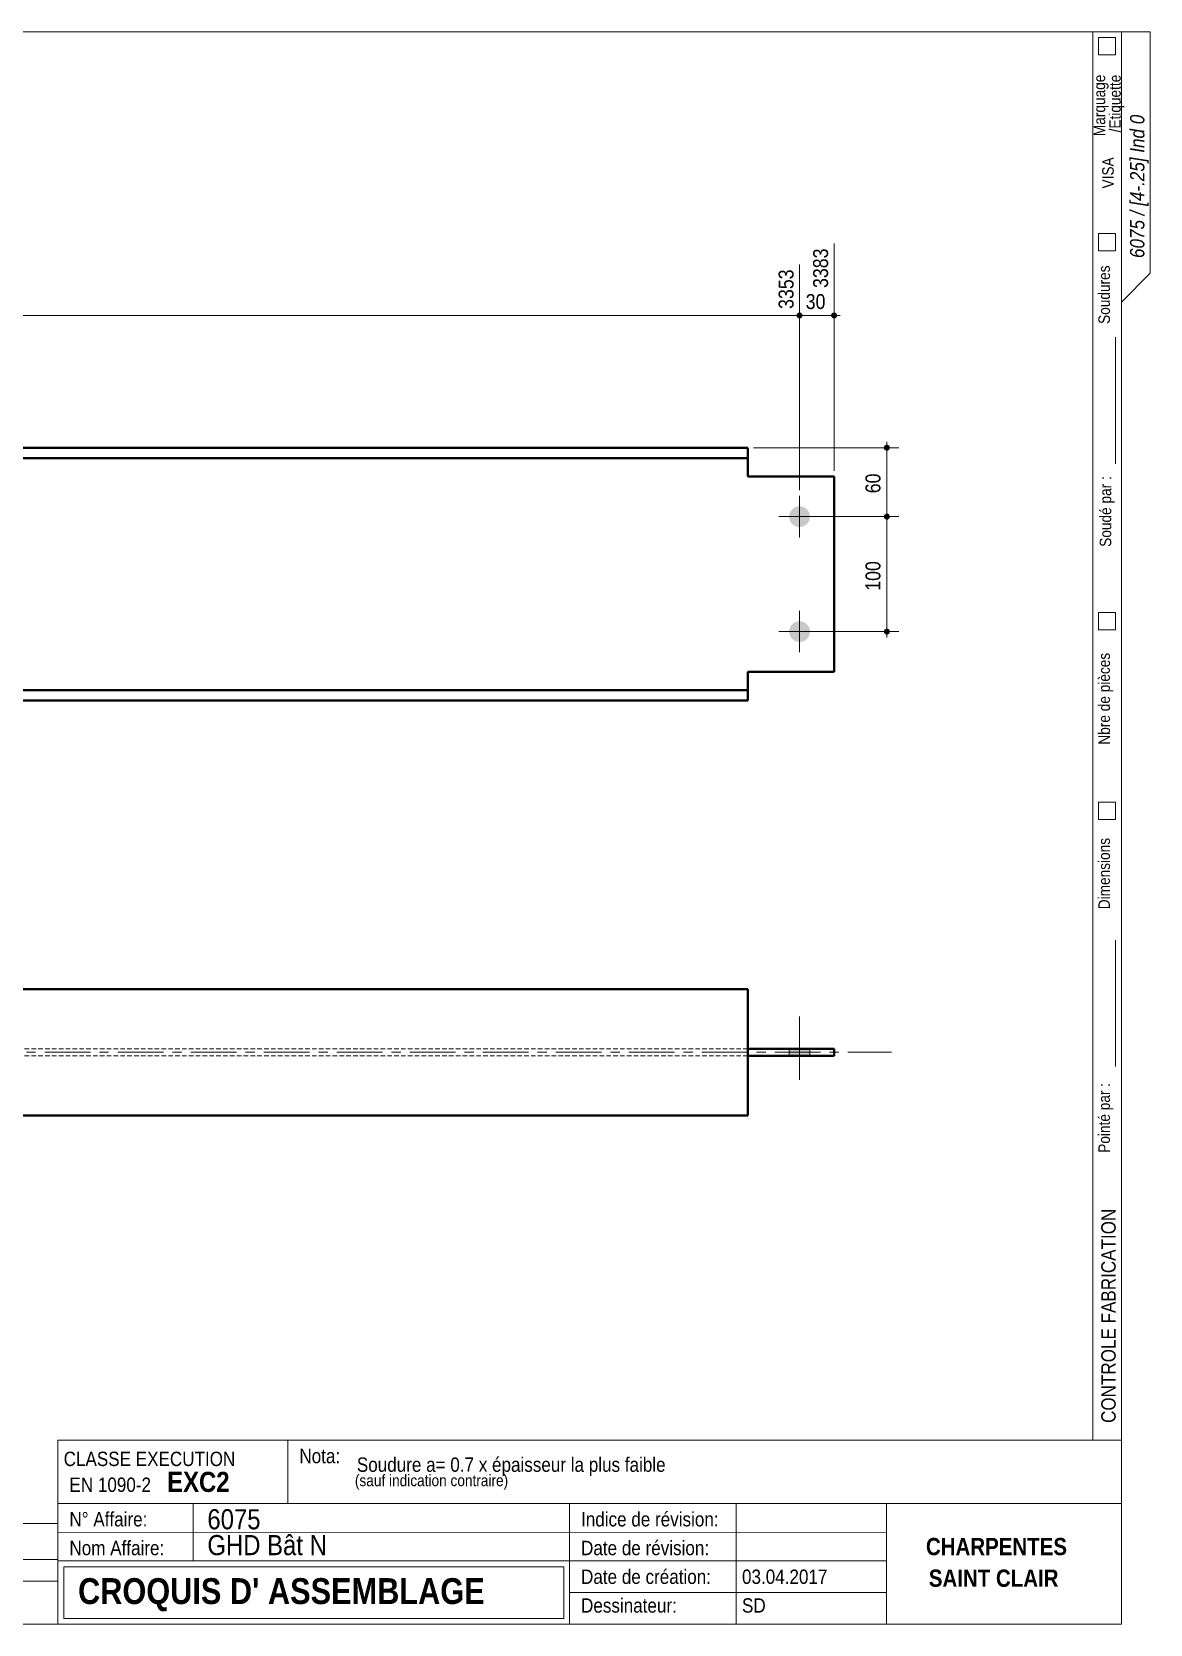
# Model space of a CAD drawing. Header units: millimetres. Extents: x 2 to 410, y 5 to 282.
# Drawn here: x 215.5 to 410, y 5 to 282 of the extents above; entities that cross this region are included whole.
import ezdxf

# ---------------------------------------------------------------- set-up
doc = ezdxf.new("R2010")
doc.units = ezdxf.units.MM
doc.linetypes.add('AXES', pattern=[12.7, 7.9375, -1.5875, 1.5875, -1.5875])
doc.linetypes.add('CACHE2', pattern=[1.190625, 0.79375, -0.396875])
for name, color, linetype, lineweight in [('Autre type objet', 1, 'Continuous', 0), ('Axe', 1, 'Continuous', 0), ('Boulon', 7, 'Continuous', 0), ('Cache', 7, 'Continuous', 0), ('Cotation', 7, 'Continuous', 0), ('Feuille dessin', 5, 'Continuous', 0), ('Piece', 2, 'Continuous', 0)]:
    doc.layers.add(name, color=color, linetype=linetype, lineweight=lineweight)
doc.styles.add('ARIAL', font='ARIAL.TTF')
doc.styles.add('ARIAL_BOLD', font='ARIALBD.TTF')
doc.styles.add('ARIAL_ITALIC', font='ARIALI.TTF')
doc.styles.add('ARIAL_NARROW', font='ARIAL.TTF')

# ---------------------------------------------------------------- blocks, each defined once
blk = doc.blocks.new('*A1')
at = {"layer": 'Boulon'}
for points in [[(350.81, 197.62), (350.81, 197.57), (350.81, 197.53), (350.8, 197.49), (350.8, 197.44), (350.79, 197.4), (350.79, 197.35), (350.78, 197.31), (350.77, 197.27), (350.76, 197.22), (350.75, 197.18), (350.73, 197.14), (350.72, 197.1), (350.71, 197.06), (350.69, 197.01), (350.68, 196.97), (350.66, 196.93), (350.64, 196.89), (350.62, 196.85), (350.6, 196.81), (350.58, 196.77), (350.56, 196.74), (350.53, 196.7), (350.51, 196.66), (350.48, 196.63), (350.46, 196.59), (350.43, 196.55), (350.4, 196.52), (350.38, 196.49), (350.35, 196.45), (350.32, 196.42), (350.29, 196.39), (350.25, 196.36), (350.22, 196.33), (350.19, 196.3), (350.15, 196.27), (350.12, 196.24), (350.08, 196.22), (350.05, 196.19), (350.01, 196.17), (349.98, 196.14), (349.94, 196.12), (349.9, 196.1), (349.86, 196.07), (349.82, 196.05), (349.78, 196.04), (349.74, 196.02), (349.7, 196), (349.66, 195.98), (349.62, 195.97), (349.58, 195.95), (349.53, 195.94), (349.49, 195.93), (349.45, 195.92), (349.41, 195.91), (349.36, 195.9), (349.32, 195.89), (349.28, 195.88), (349.23, 195.88), (349.19, 195.87), (349.14, 195.87), (349.1, 195.86), (349.06, 195.86), (349.01, 195.86), (348.97, 195.86), (348.92, 195.86), (348.88, 195.87), (348.84, 195.87), (348.79, 195.88), (348.75, 195.88), (348.7, 195.89), (348.66, 195.9), (348.62, 195.91), (348.57, 195.92), (348.53, 195.93), (348.49, 195.94), (348.45, 195.95), (348.41, 195.97), (348.36, 195.98), (348.32, 196), (348.28, 196.02), (348.24, 196.04), (348.2, 196.05), (348.16, 196.07), (348.13, 196.1), (348.09, 196.12), (348.05, 196.14), (348.01, 196.17), (347.98, 196.19), (347.94, 196.22), (347.9, 196.24), (347.87, 196.27), (347.84, 196.3), (347.8, 196.33), (347.77, 196.36), (347.74, 196.39), (347.71, 196.42), (347.68, 196.45), (347.65, 196.49), (347.62, 196.52), (347.59, 196.55), (347.57, 196.59), (347.54, 196.63), (347.52, 196.66), (347.49, 196.7), (347.47, 196.74), (347.45, 196.77), (347.42, 196.81), (347.4, 196.85), (347.39, 196.89), (347.37, 196.93), (347.35, 196.97), (347.33, 197.01), (347.32, 197.06), (347.3, 197.1), (347.29, 197.14), (347.28, 197.18), (347.27, 197.22), (347.26, 197.27), (347.25, 197.31), (347.24, 197.35), (347.23, 197.4), (347.23, 197.44), (347.22, 197.49), (347.22, 197.53), (347.21, 197.57), (347.21, 197.62), (347.21, 197.66), (347.21, 197.71), (347.21, 197.75), (347.22, 197.79), (347.22, 197.84), (347.23, 197.88), (347.23, 197.93), (347.24, 197.97), (347.25, 198.01), (347.26, 198.06), (347.27, 198.1), (347.28, 198.14), (347.29, 198.18), (347.3, 198.23), (347.32, 198.27), (347.33, 198.31), (347.35, 198.35), (347.37, 198.39), (347.39, 198.43), (347.4, 198.47), (347.42, 198.51), (347.45, 198.55), (347.47, 198.59), (347.49, 198.63), (347.52, 198.66), (347.54, 198.7), (347.57, 198.73), (347.59, 198.77), (347.62, 198.8), (347.65, 198.84), (347.68, 198.87), (347.71, 198.9), (347.74, 198.94), (347.77, 198.97), (347.8, 199), (347.84, 199.03), (347.87, 199.05), (347.9, 199.08), (347.94, 199.11), (347.98, 199.13), (348.01, 199.16), (348.05, 199.18), (348.09, 199.21), (348.13, 199.23), (348.16, 199.25), (348.2, 199.27), (348.24, 199.29), (348.28, 199.31), (348.32, 199.33), (348.36, 199.34), (348.41, 199.36), (348.45, 199.37), (348.49, 199.38), (348.53, 199.4), (348.57, 199.41), (348.62, 199.42), (348.66, 199.43), (348.7, 199.44), (348.75, 199.44), (348.79, 199.45), (348.84, 199.45), (348.88, 199.46), (348.92, 199.46), (348.97, 199.46), (349.01, 199.46), (349.06, 199.46), (349.1, 199.46), (349.14, 199.46), (349.19, 199.45), (349.23, 199.45), (349.28, 199.44), (349.32, 199.44), (349.36, 199.43), (349.41, 199.42), (349.45, 199.41), (349.49, 199.4), (349.53, 199.38), (349.58, 199.37), (349.62, 199.36), (349.66, 199.34), (349.7, 199.33), (349.74, 199.31), (349.78, 199.29), (349.82, 199.27), (349.86, 199.25), (349.9, 199.23), (349.94, 199.21), (349.98, 199.18), (350.01, 199.16), (350.05, 199.13), (350.08, 199.11), (350.12, 199.08), (350.15, 199.05), (350.19, 199.03), (350.22, 199), (350.25, 198.97), (350.29, 198.94), (350.32, 198.9), (350.35, 198.87), (350.38, 198.84), (350.4, 198.8), (350.43, 198.77), (350.46, 198.73), (350.48, 198.7), (350.51, 198.66), (350.53, 198.63), (350.56, 198.59), (350.58, 198.55), (350.6, 198.51), (350.62, 198.47), (350.64, 198.43), (350.66, 198.39), (350.68, 198.35), (350.69, 198.31), (350.71, 198.27), (350.72, 198.23), (350.73, 198.18), (350.75, 198.14), (350.76, 198.1), (350.77, 198.06), (350.78, 198.01), (350.79, 197.97), (350.79, 197.93), (350.8, 197.88), (350.8, 197.84), (350.81, 197.79), (350.81, 197.75), (350.81, 197.71), (350.81, 197.66)], [(350.81, 177.62), (350.81, 177.57), (350.81, 177.53), (350.8, 177.49), (350.8, 177.44), (350.79, 177.4), (350.79, 177.35), (350.78, 177.31), (350.77, 177.27), (350.76, 177.22), (350.75, 177.18), (350.73, 177.14), (350.72, 177.1), (350.71, 177.06), (350.69, 177.01), (350.68, 176.97), (350.66, 176.93), (350.64, 176.89), (350.62, 176.85), (350.6, 176.81), (350.58, 176.77), (350.56, 176.74), (350.53, 176.7), (350.51, 176.66), (350.48, 176.63), (350.46, 176.59), (350.43, 176.55), (350.4, 176.52), (350.38, 176.49), (350.35, 176.45), (350.32, 176.42), (350.29, 176.39), (350.25, 176.36), (350.22, 176.33), (350.19, 176.3), (350.15, 176.27), (350.12, 176.24), (350.08, 176.22), (350.05, 176.19), (350.01, 176.17), (349.98, 176.14), (349.94, 176.12), (349.9, 176.1), (349.86, 176.07), (349.82, 176.05), (349.78, 176.04), (349.74, 176.02), (349.7, 176), (349.66, 175.98), (349.62, 175.97), (349.58, 175.95), (349.53, 175.94), (349.49, 175.93), (349.45, 175.92), (349.41, 175.91), (349.36, 175.9), (349.32, 175.89), (349.28, 175.88), (349.23, 175.88), (349.19, 175.87), (349.14, 175.87), (349.1, 175.86), (349.06, 175.86), (349.01, 175.86), (348.97, 175.86), (348.92, 175.86), (348.88, 175.87), (348.84, 175.87), (348.79, 175.88), (348.75, 175.88), (348.7, 175.89), (348.66, 175.9), (348.62, 175.91), (348.57, 175.92), (348.53, 175.93), (348.49, 175.94), (348.45, 175.95), (348.41, 175.97), (348.36, 175.98), (348.32, 176), (348.28, 176.02), (348.24, 176.04), (348.2, 176.05), (348.16, 176.07), (348.13, 176.1), (348.09, 176.12), (348.05, 176.14), (348.01, 176.17), (347.98, 176.19), (347.94, 176.22), (347.9, 176.24), (347.87, 176.27), (347.84, 176.3), (347.8, 176.33), (347.77, 176.36), (347.74, 176.39), (347.71, 176.42), (347.68, 176.45), (347.65, 176.49), (347.62, 176.52), (347.59, 176.55), (347.57, 176.59), (347.54, 176.63), (347.52, 176.66), (347.49, 176.7), (347.47, 176.74), (347.45, 176.77), (347.42, 176.81), (347.4, 176.85), (347.39, 176.89), (347.37, 176.93), (347.35, 176.97), (347.33, 177.01), (347.32, 177.06), (347.3, 177.1), (347.29, 177.14), (347.28, 177.18), (347.27, 177.22), (347.26, 177.27), (347.25, 177.31), (347.24, 177.35), (347.23, 177.4), (347.23, 177.44), (347.22, 177.49), (347.22, 177.53), (347.21, 177.57), (347.21, 177.62), (347.21, 177.66), (347.21, 177.71), (347.21, 177.75), (347.22, 177.79), (347.22, 177.84), (347.23, 177.88), (347.23, 177.93), (347.24, 177.97), (347.25, 178.01), (347.26, 178.06), (347.27, 178.1), (347.28, 178.14), (347.29, 178.18), (347.3, 178.23), (347.32, 178.27), (347.33, 178.31), (347.35, 178.35), (347.37, 178.39), (347.39, 178.43), (347.4, 178.47), (347.42, 178.51), (347.45, 178.55), (347.47, 178.59), (347.49, 178.63), (347.52, 178.66), (347.54, 178.7), (347.57, 178.73), (347.59, 178.77), (347.62, 178.8), (347.65, 178.84), (347.68, 178.87), (347.71, 178.9), (347.74, 178.94), (347.77, 178.97), (347.8, 179), (347.84, 179.03), (347.87, 179.05), (347.9, 179.08), (347.94, 179.11), (347.98, 179.13), (348.01, 179.16), (348.05, 179.18), (348.09, 179.21), (348.13, 179.23), (348.16, 179.25), (348.2, 179.27), (348.24, 179.29), (348.28, 179.31), (348.32, 179.33), (348.36, 179.34), (348.41, 179.36), (348.45, 179.37), (348.49, 179.38), (348.53, 179.4), (348.57, 179.41), (348.62, 179.42), (348.66, 179.43), (348.7, 179.44), (348.75, 179.44), (348.79, 179.45), (348.84, 179.45), (348.88, 179.46), (348.92, 179.46), (348.97, 179.46), (349.01, 179.46), (349.06, 179.46), (349.1, 179.46), (349.14, 179.46), (349.19, 179.45), (349.23, 179.45), (349.28, 179.44), (349.32, 179.44), (349.36, 179.43), (349.41, 179.42), (349.45, 179.41), (349.49, 179.4), (349.53, 179.38), (349.58, 179.37), (349.62, 179.36), (349.66, 179.34), (349.7, 179.33), (349.74, 179.31), (349.78, 179.29), (349.82, 179.27), (349.86, 179.25), (349.9, 179.23), (349.94, 179.21), (349.98, 179.18), (350.01, 179.16), (350.05, 179.13), (350.08, 179.11), (350.12, 179.08), (350.15, 179.05), (350.19, 179.03), (350.22, 179), (350.25, 178.97), (350.29, 178.94), (350.32, 178.9), (350.35, 178.87), (350.38, 178.84), (350.4, 178.8), (350.43, 178.77), (350.46, 178.73), (350.48, 178.7), (350.51, 178.66), (350.53, 178.63), (350.56, 178.59), (350.58, 178.55), (350.6, 178.51), (350.62, 178.47), (350.64, 178.43), (350.66, 178.39), (350.68, 178.35), (350.69, 178.31), (350.71, 178.27), (350.72, 178.23), (350.73, 178.18), (350.75, 178.14), (350.76, 178.1), (350.77, 178.06), (350.78, 178.01), (350.79, 177.97), (350.79, 177.93), (350.8, 177.88), (350.8, 177.84), (350.81, 177.79), (350.81, 177.75), (350.81, 177.71), (350.81, 177.66)]]:
    blk.add_hatch(color=256, dxfattribs=at).paths.add_polyline_path(points, flags=17)
at = {"layer": 'Boulon', "linetype": 'Continuous', "lineweight": 0}
for p, q in [((349.01, 201.26), (349.01, 194.06)), ((345.41, 197.66), (352.61, 197.66)), ((349.01, 181.26), (349.01, 174.06)), ((345.41, 177.66), (352.61, 177.66))]:
    blk.add_line(p, q, dxfattribs=at)
blk = doc.blocks.new('*A3')
at = {"layer": 'Cache', "color": 7, "linetype": 'CACHE2', "lineweight": 20}
for p, q in [((54.200886, 207.502979), (54.200886, 167.82298)), ((355.013135, 170.662213), (355.013135, 204.662213))]:
    blk.add_line(p, q, dxfattribs=at)
at = {"layer": 'Piece', "color": 2, "linetype": 'Continuous', "lineweight": 40}
for p, q in [((204.913135, 209.662213), (54.200886, 209.662213)), ((54.200886, 209.662213), (54.200886, 207.502979)), ((204.913135, 207.822213), (54.200886, 207.822213)), ((340.013135, 209.662213), (205.013135, 209.662213)), ((340.013135, 207.822213), (205.013135, 207.822213)), ((340.013135, 209.662213), (340.013135, 207.822213)), ((340.013135, 207.822213), (340.013135, 204.662213)), ((355.013913, 204.662213), (340.013135, 204.662213)), ((355.013135, 204.662213), (355.013913, 204.662213)), ((355.013913, 204.662213), (355.013913, 170.662213)), ((340.013135, 165.662213), (340.013135, 170.662213)), ((340.013135, 170.662213), (355.013913, 170.662213)), ((355.013913, 170.662213), (355.013135, 170.662213)), ((54.200886, 165.662213), (54.200886, 167.82298)), ((204.913135, 167.502213), (54.200886, 167.502213)), ((340.013135, 167.502213), (205.013135, 167.502213)), ((204.913135, 165.662213), (54.200886, 165.662213)), ((340.013135, 165.662213), (205.013135, 165.662213))]:
    blk.add_line(p, q, dxfattribs=at)
blk = doc.blocks.new('*A6')
at = {"layer": 'Boulon'}
blk.add_hatch(color=256, dxfattribs=at).paths.add_polyline_path([(350.81, 105.07), (350.81, 103.89), (347.21, 103.89), (347.21, 105.07)], flags=17)
blk.add_hatch(color=256, dxfattribs=at).paths.add_polyline_path([(350.81, 105.07), (350.81, 103.89), (347.21, 103.89), (347.21, 105.07)], flags=17)
at = {"layer": 'Boulon', "linetype": 'Continuous', "lineweight": 0}
for p, q in [((349.01, 99.68), (349.01, 110.68)), ((349.01, 99.68), (349.01, 110.68)), ((347.21, 103.89), (347.21, 105.07)), ((347.21, 103.89), (347.21, 105.07)), ((350.81, 103.89), (350.81, 105.07)), ((350.81, 103.89), (350.81, 105.07))]:
    blk.add_line(p, q, dxfattribs=at)
blk = doc.blocks.new('*A8')
at = {"layer": 'Axe', "color": 1, "linetype": 'AXES', "lineweight": 15}
for p, q in [((44.200886, 104.477283), (204.913135, 104.477283)), ((205.013135, 104.477283), (365.013913, 104.477283))]:
    blk.add_line(p, q, dxfattribs=at)
at = {"layer": 'Cache', "color": 7, "linetype": 'CACHE2', "lineweight": 20}
for p, q in [((204.913135, 105.067283), (54.200886, 105.067283)), ((204.913135, 103.887283), (54.200886, 103.887283)), ((340.013135, 105.067283), (205.013135, 105.067283)), ((340.013135, 103.887283), (205.013135, 103.887283))]:
    blk.add_line(p, q, dxfattribs=at)
at = {"layer": 'Piece', "color": 2, "linetype": 'Continuous', "lineweight": 40}
for p, q in [((204.913135, 115.477283), (54.200886, 115.477283)), ((54.200886, 93.477283), (54.200886, 115.477283)), ((340.013135, 115.477283), (205.013135, 115.477283)), ((340.013135, 93.477283), (340.013135, 115.477283)), ((355.013135, 105.067283), (340.013135, 105.067283)), ((355.013913, 103.887283), (340.013135, 103.887283)), ((355.013913, 103.887283), (355.013135, 105.067283)), ((54.200886, 93.477283), (204.913135, 93.477283)), ((205.013135, 93.477283), (340.013135, 93.477283))]:
    blk.add_line(p, q, dxfattribs=at)
blk = doc.blocks.new('*A11')
at = {"layer": 'Feuille dessin', "linetype": 'Continuous', "lineweight": 0}
for p, q in [((405, 282), (5, 282)), ((5, 282), (5, 5)), ((405, 5), (405, 282)), ((5, 5), (405, 5))]:
    blk.add_line(p, q, dxfattribs=at)
at = {"layer": 'Feuille dessin', "style": 'ARIAL', "width": 0.85}
blk.add_text('Tekla Structures', height=2, rotation=90, dxfattribs=at).set_placement((4.5, 5.5))
blk = doc.blocks.new('*A12')
at = {"layer": 'Autre type objet', "linetype": 'Continuous', "lineweight": 0}
for p, q in [((400, 37), (400, 282)), ((400, 282), (410, 282)), ((401, 281), (401, 278)), ((404, 281), (401, 281)), ((404, 278), (404, 281)), ((405, 37), (405, 282)), ((410, 282), (410, 240)), ((401, 278), (404, 278)), ((404, 246.898947), (401, 246.898947)), ((401, 246.898947), (401, 243.898947)), ((404, 243.898947), (404, 246.898947)), ((401, 243.898947), (404, 243.898947)), ((410, 240), (405, 235)), ((404, 206.87143), (404, 228.87143)), ((401, 181), (401, 178)), ((404, 181), (401, 181)), ((404, 178), (404, 181)), ((401, 178), (404, 178)), ((401, 148), (401, 145)), ((404, 148), (401, 148)), ((404, 145), (404, 148)), ((401, 145), (404, 145)), ((404, 102), (404, 124)), ((400, 37), (405, 37))]:
    blk.add_line(p, q, dxfattribs=at)
at = {"layer": 'Autre type objet', "width": 0.85}
for s, height, style, p in [('Marquage', 2, 'ARIAL', (402.175102, 263.861793)), ('/Etiquette', 2, 'ARIAL', (404.882157, 264.509258)), ('6075 / [4-.25] Ind 0', 2.5, 'ARIAL_ITALIC', (409, 242.657715)), ('VISA', 2, 'ARIAL', (403.660159, 254.754913)), ('Soudures', 2, 'ARIAL', (403, 231.189963)), ('Soudé par :', 2, 'ARIAL', (403.230161, 192.415081)), ('Nbre de pièces', 2, 'ARIAL', (403, 158)), ('Dimensions', 2, 'ARIAL', (403, 129.364258)), ('Pointé par :', 2, 'ARIAL', (403, 87)), ('CONTROLE FABRICATION', 2.5, 'ARIAL', (404, 40))]:
    blk.add_text(s, height=height, rotation=90, dxfattribs=dict(at, style=style)).set_placement(p)
blk = doc.blocks.new('*A13')
at = {"layer": 'Autre type objet', "linetype": 'Continuous', "lineweight": 0}
for p, q in [((220, 37), (405, 37)), ((220, 37), (220, 26)), ((260, 37), (260, 26)), ((405, 37), (405, 26)), ((220, 26), (405, 26))]:
    blk.add_line(p, q, dxfattribs=at)
at = {"layer": 'Autre type objet', "width": 0.85}
for s, height, style, p in [('CLASSE EXECUTION', 2.5, 'ARIAL', (221, 32.5)), ('Nota:', 2.5, 'ARIAL', (262, 33)), ('Soudure a= 0.7 x épaisseur la plus faible', 2.5, 'ARIAL', (272, 31.5)), ('EN 1090-2', 2.5, 'ARIAL', (222, 28)), ('EXC2', 3.5, 'ARIAL_BOLD', (239, 28)), (' (sauf indication contraire)', 2, 'ARIAL', (271, 29))]:
    blk.add_text(s, height=height, dxfattribs=dict(at, style=style)).set_placement(p)
blk = doc.blocks.new('*A14')
at = {"layer": 'Autre type objet', "linetype": 'Continuous', "lineweight": 0}
for p, q in [((35, 22.526986), (220, 22.526986)), ((35.000031, 22.526887), (35, 12.5)), ((89, 22.192397), (124, 22.192397)), ((89, 16.624117), (89, 22.192397)), ((124, 22.192397), (124, 16.624117)), ((177.006307, 22.526553), (177, 12.5)), ((197.000069, 22.525594), (197, 12.5)), ((219.999994, 22.526914), (220, 12.5)), ((124, 16.624117), (89, 16.624117)), ((35, 16.25), (220, 16.25)), ((54, 16.25), (54, 12.5)), ((101, 16.25), (101, 12.5)), ((111, 16.25), (111, 12.5)), ((130, 16.25), (130, 12.5)), ((159, 16.25), (159, 12.5)), ((35, 12.5), (220, 12.5)), ((35, 12.5), (35, 8.75)), ((54, 12.5), (54, 8.75)), ((101, 12.5), (101, 8.75)), ((111, 12.5), (111, 8.75)), ((130, 12.5), (130, 8.75)), ((159, 12.5), (159, 8.75)), ((177, 12.5), (177, 8.75)), ((197, 12.5), (197, 8.75)), ((220, 12.5), (220, 8.75)), ((35, 8.75), (35, 5)), ((54, 8.75), (54, 5)), ((101, 8.75), (101, 5)), ((111, 8.75), (111, 5)), ((130, 8.75), (130, 5)), ((159, 8.75), (159, 5)), ((177, 8.75), (177, 5)), ((197, 8.75), (197, 5)), ((220, 8.75), (220, 5))]:
    blk.add_line(p, q, dxfattribs=at)
at = {"layer": 'Autre type objet', "width": 0.85}
for s, height, style, p in [('TOLERANCES ESSENTIELLES CONFORMES A LA NORME 1090-1', 2.5, 'ARIAL_BOLD', (38, 23.677143)), ('LISTE POUR UN ASSEMBLAGE:', 2.5, 'ARIAL', (36, 18.028635)), ('Rep:', 3, 'ARIAL_NARROW', (89.824804, 17.841901)), ('4-25', 4, 'ARIAL', (100.65625, 17.5)), ('Qtité:', 3, 'ARIAL', (131.03794, 17.899058)), ('1', 3.5, 'ARIAL', (140.83694, 17.899058)), ('2.9', 3.5, 'ARIAL', (183.758911, 17.5)), ('90.0', 3.5, 'ARIAL', (204.628174, 17.5)), ('Repère', 2.5, 'ARIAL', (39, 13.5)), ('Profil', 2.5, 'ARIAL', (72, 13.5)), ('Qté', 2.5, 'ARIAL', (103, 13.5)), ('Matériau', 2.5, 'ARIAL', (114, 13.5)), ('Revêtement', 2.5, 'ARIAL', (134, 13.5)), ('Longueur', 2.5, 'ARIAL', (161, 13.5)), ('Peinture', 2.5, 'ARIAL', (180, 13.5)), ('Poids', 2.5, 'ARIAL', (204, 13.5)), ('59', 2, 'ARIAL', (37, 10)), ('IPE220', 2, 'ARIAL', (55, 9.75)), ('1', 2, 'ARIAL', (107.186523, 9.75)), ('S275JR', 2, 'ARIAL', (116.259277, 9.75)), ('PEINTURE', 2, 'ARIAL', (137.896973, 9.75)), ('3383', 2, 'ARIAL', (166.070312, 9.75)), ('2.9', 2, 'ARIAL', (187.295898, 9.75)), ('88.7', 2, 'ARIAL', (208.146484, 10)), ('101', 2, 'ARIAL', (37, 6.25)), ('PL8*52', 2, 'ARIAL', (55, 6)), ('2', 2, 'ARIAL', (107.186523, 6)), ('S235JR', 2, 'ARIAL', (116.259277, 6)), ('198', 2, 'ARIAL', (167.553711, 6)), ('0.0', 2, 'ARIAL', (187.295898, 6)), ('0.6', 2, 'ARIAL', (209.629883, 6.25))]:
    blk.add_text(s, height=height, dxfattribs=dict(at, style=style)).set_placement(p)
blk = doc.blocks.new('*A15')
at = {"layer": 'Autre type objet', "linetype": 'Continuous', "lineweight": 0}
for p, q in [((220, 26), (405, 26)), ((220, 26), (220, 5)), ((243.5, 26), (243.5, 16)), ((309, 26), (309, 5)), ((338, 26), (338, 5)), ((364.113616, 5), (364.113616, 26)), ((405, 5), (405, 26)), ((220, 21), (364.091573, 20.947521)), ((220, 16), (309, 16)), ((221, 15), (308, 15)), ((221, 6), (221, 15)), ((308, 15), (308, 6)), ((309, 16), (364.1638, 15.995557)), ((309, 10.5), (364.091381, 10.5)), ((308, 6), (221, 6)), ((220, 5), (405, 5))]:
    blk.add_line(p, q, dxfattribs=at)
at = {"layer": 'Autre type objet', "width": 0.85}
for s, height, style, p in [('6075', 3.5, 'ARIAL', (246, 21.5)), ('N° Affaire:', 2.5, 'ARIAL_NARROW', (222, 22)), ('Indice de révision:', 2.5, 'ARIAL_NARROW', (311, 22)), ('Nom Affaire:', 2.5, 'ARIAL_NARROW', (222, 17)), ('GHD Bât N', 3.5, 'ARIAL', (246, 17)), ('Date de révision:', 2.5, 'ARIAL_NARROW', (311, 17)), ('CHARPENTES', 3, 'ARIAL_BOLD', (371, 17)), ('Date de création:', 2.5, 'ARIAL_NARROW', (311, 12)), ('03.04.2017', 2.5, 'ARIAL', (339, 12)), ('SAINT CLAIR', 3, 'ARIAL_BOLD', (371.5, 11.5)), ("CROQUIS D' ASSEMBLAGE", 4.5, 'ARIAL_BOLD', (223.5, 8.5)), ('Dessinateur:', 2.5, 'ARIAL_NARROW', (311, 7)), ('SD', 2.5, 'ARIAL', (339, 7))]:
    blk.add_text(s, height=height, dxfattribs=dict(at, style=style)).set_placement(p)
blk = doc.blocks.new('*A17')
at = {"layer": 'Cotation'}
for points in [[(364.18, 197.14), (364.15, 197.14), (364.12, 197.15), (364.1, 197.15), (364.07, 197.16), (364.05, 197.16), (364.03, 197.17), (364, 197.18), (363.98, 197.19), (363.96, 197.2), (363.93, 197.22), (363.91, 197.23), (363.89, 197.24), (363.87, 197.26), (363.85, 197.28), (363.83, 197.29), (363.82, 197.31), (363.8, 197.33), (363.78, 197.35), (363.77, 197.37), (363.75, 197.39), (363.74, 197.42), (363.73, 197.44), (363.72, 197.46), (363.71, 197.49), (363.7, 197.51), (363.7, 197.54), (363.69, 197.56), (363.69, 197.59), (363.68, 197.61), (363.68, 197.64), (363.68, 197.66), (363.68, 197.69), (363.68, 197.71), (363.69, 197.74), (363.69, 197.76), (363.7, 197.79), (363.7, 197.81), (363.71, 197.84), (363.72, 197.86), (363.73, 197.88), (363.74, 197.91), (363.75, 197.93), (363.77, 197.95), (363.78, 197.97), (363.8, 197.99), (363.82, 198.01), (363.83, 198.03), (363.85, 198.05), (363.87, 198.06), (363.89, 198.08), (363.91, 198.09), (363.93, 198.11), (363.96, 198.12), (363.98, 198.13), (364, 198.14), (364.03, 198.15), (364.05, 198.16), (364.07, 198.17), (364.1, 198.17), (364.12, 198.18), (364.15, 198.18), (364.18, 198.18), (364.2, 198.18), (364.23, 198.18), (364.25, 198.18), (364.28, 198.18), (364.3, 198.17), (364.33, 198.17), (364.35, 198.16), (364.38, 198.15), (364.4, 198.14), (364.42, 198.13), (364.45, 198.12), (364.47, 198.11), (364.49, 198.09), (364.51, 198.08), (364.53, 198.06), (364.55, 198.05), (364.57, 198.03), (364.59, 198.01), (364.6, 197.99), (364.62, 197.97), (364.63, 197.95), (364.65, 197.93), (364.66, 197.91), (364.67, 197.88), (364.68, 197.86), (364.69, 197.84), (364.7, 197.81), (364.71, 197.79), (364.71, 197.76), (364.72, 197.74), (364.72, 197.71), (364.72, 197.69), (364.72, 197.66), (364.72, 197.64), (364.72, 197.61), (364.72, 197.59), (364.71, 197.56), (364.71, 197.54), (364.7, 197.51), (364.69, 197.49), (364.68, 197.46), (364.67, 197.44), (364.66, 197.42), (364.65, 197.39), (364.63, 197.37), (364.62, 197.35), (364.6, 197.33), (364.59, 197.31), (364.57, 197.29), (364.55, 197.28), (364.53, 197.26), (364.51, 197.24), (364.49, 197.23), (364.47, 197.22), (364.45, 197.2), (364.42, 197.19), (364.4, 197.18), (364.38, 197.17), (364.35, 197.16), (364.33, 197.16), (364.3, 197.15), (364.28, 197.15), (364.25, 197.14), (364.23, 197.14), (364.2, 197.14)], [(364.18, 177.14), (364.15, 177.14), (364.12, 177.15), (364.1, 177.15), (364.07, 177.16), (364.05, 177.16), (364.03, 177.17), (364, 177.18), (363.98, 177.19), (363.96, 177.2), (363.93, 177.22), (363.91, 177.23), (363.89, 177.24), (363.87, 177.26), (363.85, 177.28), (363.83, 177.29), (363.82, 177.31), (363.8, 177.33), (363.78, 177.35), (363.77, 177.37), (363.75, 177.39), (363.74, 177.42), (363.73, 177.44), (363.72, 177.46), (363.71, 177.49), (363.7, 177.51), (363.7, 177.54), (363.69, 177.56), (363.69, 177.59), (363.68, 177.61), (363.68, 177.64), (363.68, 177.66), (363.68, 177.69), (363.68, 177.71), (363.69, 177.74), (363.69, 177.76), (363.7, 177.79), (363.7, 177.81), (363.71, 177.84), (363.72, 177.86), (363.73, 177.88), (363.74, 177.91), (363.75, 177.93), (363.77, 177.95), (363.78, 177.97), (363.8, 177.99), (363.82, 178.01), (363.83, 178.03), (363.85, 178.05), (363.87, 178.06), (363.89, 178.08), (363.91, 178.09), (363.93, 178.11), (363.96, 178.12), (363.98, 178.13), (364, 178.14), (364.03, 178.15), (364.05, 178.16), (364.07, 178.17), (364.1, 178.17), (364.12, 178.18), (364.15, 178.18), (364.18, 178.18), (364.2, 178.18), (364.23, 178.18), (364.25, 178.18), (364.28, 178.18), (364.3, 178.17), (364.33, 178.17), (364.35, 178.16), (364.38, 178.15), (364.4, 178.14), (364.42, 178.13), (364.45, 178.12), (364.47, 178.11), (364.49, 178.09), (364.51, 178.08), (364.53, 178.06), (364.55, 178.05), (364.57, 178.03), (364.59, 178.01), (364.6, 177.99), (364.62, 177.97), (364.63, 177.95), (364.65, 177.93), (364.66, 177.91), (364.67, 177.88), (364.68, 177.86), (364.69, 177.84), (364.7, 177.81), (364.71, 177.79), (364.71, 177.76), (364.72, 177.74), (364.72, 177.71), (364.72, 177.69), (364.72, 177.66), (364.72, 177.64), (364.72, 177.61), (364.72, 177.59), (364.71, 177.56), (364.71, 177.54), (364.7, 177.51), (364.69, 177.49), (364.68, 177.46), (364.67, 177.44), (364.66, 177.42), (364.65, 177.39), (364.63, 177.37), (364.62, 177.35), (364.6, 177.33), (364.59, 177.31), (364.57, 177.29), (364.55, 177.28), (364.53, 177.26), (364.51, 177.24), (364.49, 177.23), (364.47, 177.22), (364.45, 177.2), (364.42, 177.19), (364.4, 177.18), (364.38, 177.17), (364.35, 177.16), (364.33, 177.16), (364.3, 177.15), (364.28, 177.15), (364.25, 177.14), (364.23, 177.14), (364.2, 177.14)]]:
    blk.add_hatch(color=256, dxfattribs=at).paths.add_polyline_path(points, flags=17)
at = {"layer": 'Cotation', "linetype": 'Continuous', "lineweight": 0}
for p, q in [((350.01, 197.66), (366.28, 197.66)), ((363.16, 197.66), (365.24, 197.66)), ((364.2, 198.7), (364.2, 196.62)), ((364.2, 197.66), (364.2, 198.7)), ((364.2, 177.66), (364.2, 197.66)), ((350.01, 177.66), (366.28, 177.66)), ((363.16, 177.66), (365.24, 177.66)), ((364.2, 178.7), (364.2, 176.62)), ((364.2, 177.66), (364.2, 176.62))]:
    blk.add_line(p, q, dxfattribs=at)
at = {"layer": 'Cotation'}
for p in [(364.2, 197.66), (364.2, 177.66)]:
    blk.add_point(p, dxfattribs=at)
at = {"layer": 'Cotation', "style": 'ARIAL', "width": 0.85}
blk.add_text('100', height=2.6, rotation=90.0002, dxfattribs=at).set_placement((363.08, 184.77))
blk = doc.blocks.new('*A18')
at = {"layer": 'Cotation'}
for points in [[(364.18, 209.14), (364.15, 209.14), (364.12, 209.15), (364.1, 209.15), (364.07, 209.16), (364.05, 209.16), (364.03, 209.17), (364, 209.18), (363.98, 209.19), (363.96, 209.2), (363.93, 209.22), (363.91, 209.23), (363.89, 209.24), (363.87, 209.26), (363.85, 209.28), (363.83, 209.29), (363.82, 209.31), (363.8, 209.33), (363.78, 209.35), (363.77, 209.37), (363.75, 209.39), (363.74, 209.42), (363.73, 209.44), (363.72, 209.46), (363.71, 209.49), (363.7, 209.51), (363.7, 209.54), (363.69, 209.56), (363.69, 209.59), (363.68, 209.61), (363.68, 209.64), (363.68, 209.66), (363.68, 209.69), (363.68, 209.71), (363.69, 209.74), (363.69, 209.76), (363.7, 209.79), (363.7, 209.81), (363.71, 209.84), (363.72, 209.86), (363.73, 209.88), (363.74, 209.91), (363.75, 209.93), (363.77, 209.95), (363.78, 209.97), (363.8, 209.99), (363.82, 210.01), (363.83, 210.03), (363.85, 210.05), (363.87, 210.06), (363.89, 210.08), (363.91, 210.09), (363.93, 210.11), (363.96, 210.12), (363.98, 210.13), (364, 210.14), (364.03, 210.15), (364.05, 210.16), (364.07, 210.17), (364.1, 210.17), (364.12, 210.18), (364.15, 210.18), (364.18, 210.18), (364.2, 210.18), (364.23, 210.18), (364.25, 210.18), (364.28, 210.18), (364.3, 210.17), (364.33, 210.17), (364.35, 210.16), (364.38, 210.15), (364.4, 210.14), (364.42, 210.13), (364.45, 210.12), (364.47, 210.11), (364.49, 210.09), (364.51, 210.08), (364.53, 210.06), (364.55, 210.05), (364.57, 210.03), (364.59, 210.01), (364.6, 209.99), (364.62, 209.97), (364.63, 209.95), (364.65, 209.93), (364.66, 209.91), (364.67, 209.88), (364.68, 209.86), (364.69, 209.84), (364.7, 209.81), (364.71, 209.79), (364.71, 209.76), (364.72, 209.74), (364.72, 209.71), (364.72, 209.69), (364.72, 209.66), (364.72, 209.64), (364.72, 209.61), (364.72, 209.59), (364.71, 209.56), (364.71, 209.54), (364.7, 209.51), (364.69, 209.49), (364.68, 209.46), (364.67, 209.44), (364.66, 209.42), (364.65, 209.39), (364.63, 209.37), (364.62, 209.35), (364.6, 209.33), (364.59, 209.31), (364.57, 209.29), (364.55, 209.28), (364.53, 209.26), (364.51, 209.24), (364.49, 209.23), (364.47, 209.22), (364.45, 209.2), (364.42, 209.19), (364.4, 209.18), (364.38, 209.17), (364.35, 209.16), (364.33, 209.16), (364.3, 209.15), (364.28, 209.15), (364.25, 209.14), (364.23, 209.14), (364.2, 209.14)], [(364.18, 197.14), (364.15, 197.14), (364.12, 197.15), (364.1, 197.15), (364.07, 197.16), (364.05, 197.16), (364.03, 197.17), (364, 197.18), (363.98, 197.19), (363.96, 197.2), (363.93, 197.22), (363.91, 197.23), (363.89, 197.24), (363.87, 197.26), (363.85, 197.28), (363.83, 197.29), (363.82, 197.31), (363.8, 197.33), (363.78, 197.35), (363.77, 197.37), (363.75, 197.39), (363.74, 197.42), (363.73, 197.44), (363.72, 197.46), (363.71, 197.49), (363.7, 197.51), (363.7, 197.54), (363.69, 197.56), (363.69, 197.59), (363.68, 197.61), (363.68, 197.64), (363.68, 197.66), (363.68, 197.69), (363.68, 197.71), (363.69, 197.74), (363.69, 197.76), (363.7, 197.79), (363.7, 197.81), (363.71, 197.84), (363.72, 197.86), (363.73, 197.88), (363.74, 197.91), (363.75, 197.93), (363.77, 197.95), (363.78, 197.97), (363.8, 197.99), (363.82, 198.01), (363.83, 198.03), (363.85, 198.05), (363.87, 198.06), (363.89, 198.08), (363.91, 198.09), (363.93, 198.11), (363.96, 198.12), (363.98, 198.13), (364, 198.14), (364.03, 198.15), (364.05, 198.16), (364.07, 198.17), (364.1, 198.17), (364.12, 198.18), (364.15, 198.18), (364.18, 198.18), (364.2, 198.18), (364.23, 198.18), (364.25, 198.18), (364.28, 198.18), (364.3, 198.17), (364.33, 198.17), (364.35, 198.16), (364.38, 198.15), (364.4, 198.14), (364.42, 198.13), (364.45, 198.12), (364.47, 198.11), (364.49, 198.09), (364.51, 198.08), (364.53, 198.06), (364.55, 198.05), (364.57, 198.03), (364.59, 198.01), (364.6, 197.99), (364.62, 197.97), (364.63, 197.95), (364.65, 197.93), (364.66, 197.91), (364.67, 197.88), (364.68, 197.86), (364.69, 197.84), (364.7, 197.81), (364.71, 197.79), (364.71, 197.76), (364.72, 197.74), (364.72, 197.71), (364.72, 197.69), (364.72, 197.66), (364.72, 197.64), (364.72, 197.61), (364.72, 197.59), (364.71, 197.56), (364.71, 197.54), (364.7, 197.51), (364.69, 197.49), (364.68, 197.46), (364.67, 197.44), (364.66, 197.42), (364.65, 197.39), (364.63, 197.37), (364.62, 197.35), (364.6, 197.33), (364.59, 197.31), (364.57, 197.29), (364.55, 197.28), (364.53, 197.26), (364.51, 197.24), (364.49, 197.23), (364.47, 197.22), (364.45, 197.2), (364.42, 197.19), (364.4, 197.18), (364.38, 197.17), (364.35, 197.16), (364.33, 197.16), (364.3, 197.15), (364.28, 197.15), (364.25, 197.14), (364.23, 197.14), (364.2, 197.14)]]:
    blk.add_hatch(color=256, dxfattribs=at).paths.add_polyline_path(points, flags=17)
at = {"layer": 'Cotation', "linetype": 'Continuous', "lineweight": 0}
for p, q in [((364.2, 210.7), (364.2, 208.62)), ((364.2, 209.66), (364.2, 210.7)), ((341.01, 209.66), (366.28, 209.66)), ((363.16, 209.66), (365.24, 209.66)), ((364.2, 197.66), (364.2, 209.66)), ((350.01, 197.66), (366.28, 197.66)), ((363.16, 197.66), (365.24, 197.66)), ((364.2, 198.7), (364.2, 196.62)), ((364.2, 197.66), (364.2, 196.62))]:
    blk.add_line(p, q, dxfattribs=at)
at = {"layer": 'Cotation'}
for p in [(364.2, 209.66), (364.2, 197.66)]:
    blk.add_point(p, dxfattribs=at)
at = {"layer": 'Cotation', "style": 'ARIAL', "width": 0.85}
blk.add_text('60', height=2.6, rotation=90.0002, dxfattribs=at).set_placement((363.08, 201.73))
blk = doc.blocks.new('*A22')
at = {"layer": 'Cotation'}
for points in [[(68.18, 232.14), (68.15, 232.14), (68.12, 232.15), (68.1, 232.15), (68.07, 232.16), (68.05, 232.16), (68.03, 232.17), (68, 232.18), (67.98, 232.19), (67.96, 232.2), (67.93, 232.22), (67.91, 232.23), (67.89, 232.24), (67.87, 232.26), (67.85, 232.28), (67.83, 232.29), (67.82, 232.31), (67.8, 232.33), (67.78, 232.35), (67.77, 232.37), (67.76, 232.39), (67.74, 232.42), (67.73, 232.44), (67.72, 232.46), (67.71, 232.49), (67.7, 232.51), (67.7, 232.54), (67.69, 232.56), (67.69, 232.59), (67.68, 232.61), (67.68, 232.64), (67.68, 232.66), (67.68, 232.69), (67.68, 232.71), (67.69, 232.74), (67.69, 232.76), (67.7, 232.79), (67.7, 232.81), (67.71, 232.84), (67.72, 232.86), (67.73, 232.88), (67.74, 232.91), (67.76, 232.93), (67.77, 232.95), (67.78, 232.97), (67.8, 232.99), (67.82, 233.01), (67.83, 233.03), (67.85, 233.05), (67.87, 233.06), (67.89, 233.08), (67.91, 233.09), (67.93, 233.11), (67.96, 233.12), (67.98, 233.13), (68, 233.14), (68.03, 233.15), (68.05, 233.16), (68.07, 233.17), (68.1, 233.17), (68.12, 233.18), (68.15, 233.18), (68.18, 233.18), (68.2, 233.18), (68.23, 233.18), (68.25, 233.18), (68.28, 233.18), (68.3, 233.17), (68.33, 233.17), (68.35, 233.16), (68.38, 233.15), (68.4, 233.14), (68.42, 233.13), (68.45, 233.12), (68.47, 233.11), (68.49, 233.09), (68.51, 233.08), (68.53, 233.06), (68.55, 233.05), (68.57, 233.03), (68.59, 233.01), (68.6, 232.99), (68.62, 232.97), (68.63, 232.95), (68.65, 232.93), (68.66, 232.91), (68.67, 232.88), (68.68, 232.86), (68.69, 232.84), (68.7, 232.81), (68.71, 232.79), (68.71, 232.76), (68.72, 232.74), (68.72, 232.71), (68.72, 232.69), (68.72, 232.66), (68.72, 232.64), (68.72, 232.61), (68.72, 232.59), (68.71, 232.56), (68.71, 232.54), (68.7, 232.51), (68.69, 232.49), (68.68, 232.46), (68.67, 232.44), (68.66, 232.42), (68.65, 232.39), (68.63, 232.37), (68.62, 232.35), (68.6, 232.33), (68.59, 232.31), (68.57, 232.29), (68.55, 232.28), (68.53, 232.26), (68.51, 232.24), (68.49, 232.23), (68.47, 232.22), (68.45, 232.2), (68.42, 232.19), (68.4, 232.18), (68.38, 232.17), (68.35, 232.16), (68.33, 232.16), (68.3, 232.15), (68.28, 232.15), (68.25, 232.14), (68.23, 232.14), (68.2, 232.14)], [(348.99, 232.14), (348.96, 232.14), (348.94, 232.15), (348.91, 232.15), (348.89, 232.16), (348.86, 232.16), (348.84, 232.17), (348.81, 232.18), (348.79, 232.19), (348.77, 232.2), (348.74, 232.22), (348.72, 232.23), (348.7, 232.24), (348.68, 232.26), (348.66, 232.28), (348.64, 232.29), (348.63, 232.31), (348.61, 232.33), (348.59, 232.35), (348.58, 232.37), (348.57, 232.39), (348.55, 232.42), (348.54, 232.44), (348.53, 232.46), (348.52, 232.49), (348.51, 232.51), (348.51, 232.54), (348.5, 232.56), (348.5, 232.59), (348.49, 232.61), (348.49, 232.64), (348.49, 232.66), (348.49, 232.69), (348.49, 232.71), (348.5, 232.74), (348.5, 232.76), (348.51, 232.79), (348.51, 232.81), (348.52, 232.84), (348.53, 232.86), (348.54, 232.88), (348.55, 232.91), (348.57, 232.93), (348.58, 232.95), (348.59, 232.97), (348.61, 232.99), (348.63, 233.01), (348.64, 233.03), (348.66, 233.05), (348.68, 233.06), (348.7, 233.08), (348.72, 233.09), (348.74, 233.11), (348.77, 233.12), (348.79, 233.13), (348.81, 233.14), (348.84, 233.15), (348.86, 233.16), (348.89, 233.17), (348.91, 233.17), (348.94, 233.18), (348.96, 233.18), (348.99, 233.18), (349.01, 233.18), (349.04, 233.18), (349.06, 233.18), (349.09, 233.18), (349.11, 233.17), (349.14, 233.17), (349.16, 233.16), (349.19, 233.15), (349.21, 233.14), (349.23, 233.13), (349.26, 233.12), (349.28, 233.11), (349.3, 233.09), (349.32, 233.08), (349.34, 233.06), (349.36, 233.05), (349.38, 233.03), (349.4, 233.01), (349.41, 232.99), (349.43, 232.97), (349.44, 232.95), (349.46, 232.93), (349.47, 232.91), (349.48, 232.88), (349.49, 232.86), (349.5, 232.84), (349.51, 232.81), (349.52, 232.79), (349.52, 232.76), (349.53, 232.74), (349.53, 232.71), (349.53, 232.69), (349.53, 232.66), (349.53, 232.64), (349.53, 232.61), (349.53, 232.59), (349.52, 232.56), (349.52, 232.54), (349.51, 232.51), (349.5, 232.49), (349.49, 232.46), (349.48, 232.44), (349.47, 232.42), (349.46, 232.39), (349.44, 232.37), (349.43, 232.35), (349.41, 232.33), (349.4, 232.31), (349.38, 232.29), (349.36, 232.28), (349.34, 232.26), (349.32, 232.24), (349.3, 232.23), (349.28, 232.22), (349.26, 232.2), (349.23, 232.19), (349.21, 232.18), (349.19, 232.17), (349.16, 232.16), (349.14, 232.16), (349.11, 232.15), (349.09, 232.15), (349.06, 232.14), (349.04, 232.14), (349.01, 232.14)]]:
    blk.add_hatch(color=256, dxfattribs=at).paths.add_polyline_path(points, flags=17)
at = {"layer": 'Cotation', "linetype": 'Continuous', "lineweight": 0}
for p, q in [((349.01, 202.26), (349.01, 241.52)), ((68.2, 202.26), (68.2, 237.66)), ((68.2, 233.7), (68.2, 231.62)), ((349.01, 233.7), (349.01, 231.62)), ((69.24, 232.66), (67.16, 232.66)), ((68.2, 232.66), (67.16, 232.66)), ((68.2, 232.66), (349.01, 232.66)), ((350.05, 232.66), (347.97, 232.66)), ((349.01, 232.66), (350.05, 232.66))]:
    blk.add_line(p, q, dxfattribs=at)
at = {"layer": 'Cotation'}
for p in [(68.2, 232.66), (349.01, 232.66)]:
    blk.add_point(p, dxfattribs=at)
at = {"layer": 'Cotation', "style": 'ARIAL', "width": 0.85}
blk.add_text('3353', height=2.6, rotation=90.0002, dxfattribs=at).set_placement((347.97, 233.8))
blk.add_text('3283', height=2.6, dxfattribs=at).set_placement((204.75, 233.78))
blk = doc.blocks.new('*A23')
at = {"layer": 'Cotation'}
for points in [[(348.99, 232.14), (348.96, 232.14), (348.94, 232.15), (348.91, 232.15), (348.89, 232.16), (348.86, 232.16), (348.84, 232.17), (348.81, 232.18), (348.79, 232.19), (348.77, 232.2), (348.74, 232.22), (348.72, 232.23), (348.7, 232.24), (348.68, 232.26), (348.66, 232.28), (348.64, 232.29), (348.63, 232.31), (348.61, 232.33), (348.59, 232.35), (348.58, 232.37), (348.57, 232.39), (348.55, 232.42), (348.54, 232.44), (348.53, 232.46), (348.52, 232.49), (348.51, 232.51), (348.51, 232.54), (348.5, 232.56), (348.5, 232.59), (348.49, 232.61), (348.49, 232.64), (348.49, 232.66), (348.49, 232.69), (348.49, 232.71), (348.5, 232.74), (348.5, 232.76), (348.51, 232.79), (348.51, 232.81), (348.52, 232.84), (348.53, 232.86), (348.54, 232.88), (348.55, 232.91), (348.57, 232.93), (348.58, 232.95), (348.59, 232.97), (348.61, 232.99), (348.63, 233.01), (348.64, 233.03), (348.66, 233.05), (348.68, 233.06), (348.7, 233.08), (348.72, 233.09), (348.74, 233.11), (348.77, 233.12), (348.79, 233.13), (348.81, 233.14), (348.84, 233.15), (348.86, 233.16), (348.89, 233.17), (348.91, 233.17), (348.94, 233.18), (348.96, 233.18), (348.99, 233.18), (349.01, 233.18), (349.04, 233.18), (349.06, 233.18), (349.09, 233.18), (349.11, 233.17), (349.14, 233.17), (349.16, 233.16), (349.19, 233.15), (349.21, 233.14), (349.23, 233.13), (349.26, 233.12), (349.28, 233.11), (349.3, 233.09), (349.32, 233.08), (349.34, 233.06), (349.36, 233.05), (349.38, 233.03), (349.4, 233.01), (349.41, 232.99), (349.43, 232.97), (349.44, 232.95), (349.46, 232.93), (349.47, 232.91), (349.48, 232.88), (349.49, 232.86), (349.5, 232.84), (349.51, 232.81), (349.52, 232.79), (349.52, 232.76), (349.53, 232.74), (349.53, 232.71), (349.53, 232.69), (349.53, 232.66), (349.53, 232.64), (349.53, 232.61), (349.53, 232.59), (349.52, 232.56), (349.52, 232.54), (349.51, 232.51), (349.5, 232.49), (349.49, 232.46), (349.48, 232.44), (349.47, 232.42), (349.46, 232.39), (349.44, 232.37), (349.43, 232.35), (349.41, 232.33), (349.4, 232.31), (349.38, 232.29), (349.36, 232.28), (349.34, 232.26), (349.32, 232.24), (349.3, 232.23), (349.28, 232.22), (349.26, 232.2), (349.23, 232.19), (349.21, 232.18), (349.19, 232.17), (349.16, 232.16), (349.14, 232.16), (349.11, 232.15), (349.09, 232.15), (349.06, 232.14), (349.04, 232.14), (349.01, 232.14)], [(354.99, 232.14), (354.96, 232.14), (354.94, 232.15), (354.91, 232.15), (354.89, 232.16), (354.86, 232.16), (354.84, 232.17), (354.81, 232.18), (354.79, 232.19), (354.77, 232.2), (354.75, 232.22), (354.73, 232.23), (354.7, 232.24), (354.68, 232.26), (354.66, 232.28), (354.65, 232.29), (354.63, 232.31), (354.61, 232.33), (354.6, 232.35), (354.58, 232.37), (354.57, 232.39), (354.56, 232.42), (354.54, 232.44), (354.53, 232.46), (354.52, 232.49), (354.52, 232.51), (354.51, 232.54), (354.5, 232.56), (354.5, 232.59), (354.5, 232.61), (354.49, 232.64), (354.49, 232.66), (354.49, 232.69), (354.5, 232.71), (354.5, 232.74), (354.5, 232.76), (354.51, 232.79), (354.52, 232.81), (354.52, 232.84), (354.53, 232.86), (354.54, 232.88), (354.56, 232.91), (354.57, 232.93), (354.58, 232.95), (354.6, 232.97), (354.61, 232.99), (354.63, 233.01), (354.65, 233.03), (354.66, 233.05), (354.68, 233.06), (354.7, 233.08), (354.73, 233.09), (354.75, 233.11), (354.77, 233.12), (354.79, 233.13), (354.81, 233.14), (354.84, 233.15), (354.86, 233.16), (354.89, 233.17), (354.91, 233.17), (354.94, 233.18), (354.96, 233.18), (354.99, 233.18), (355.01, 233.18), (355.04, 233.18), (355.06, 233.18), (355.09, 233.18), (355.12, 233.17), (355.14, 233.17), (355.16, 233.16), (355.19, 233.15), (355.21, 233.14), (355.24, 233.13), (355.26, 233.12), (355.28, 233.11), (355.3, 233.09), (355.32, 233.08), (355.34, 233.06), (355.36, 233.05), (355.38, 233.03), (355.4, 233.01), (355.42, 232.99), (355.43, 232.97), (355.45, 232.95), (355.46, 232.93), (355.47, 232.91), (355.48, 232.88), (355.49, 232.86), (355.5, 232.84), (355.51, 232.81), (355.52, 232.79), (355.52, 232.76), (355.53, 232.74), (355.53, 232.71), (355.53, 232.69), (355.53, 232.66), (355.53, 232.64), (355.53, 232.61), (355.53, 232.59), (355.52, 232.56), (355.52, 232.54), (355.51, 232.51), (355.5, 232.49), (355.49, 232.46), (355.48, 232.44), (355.47, 232.42), (355.46, 232.39), (355.45, 232.37), (355.43, 232.35), (355.42, 232.33), (355.4, 232.31), (355.38, 232.29), (355.36, 232.28), (355.34, 232.26), (355.32, 232.24), (355.3, 232.23), (355.28, 232.22), (355.26, 232.2), (355.24, 232.19), (355.21, 232.18), (355.19, 232.17), (355.16, 232.16), (355.14, 232.16), (355.12, 232.15), (355.09, 232.15), (355.06, 232.14), (355.04, 232.14), (355.01, 232.14)]]:
    blk.add_hatch(color=256, dxfattribs=at).paths.add_polyline_path(points, flags=17)
at = {"layer": 'Cotation', "linetype": 'Continuous', "lineweight": 0}
for p, q in [((355.01, 205.66), (355.01, 245.16)), ((349.01, 202.26), (349.01, 241.52)), ((349.01, 233.7), (349.01, 231.62)), ((355.01, 233.7), (355.01, 231.62)), ((350.05, 232.66), (347.97, 232.66)), ((349.01, 232.66), (347.97, 232.66)), ((349.01, 232.66), (355.01, 232.66)), ((356.05, 232.66), (353.97, 232.66)), ((355.01, 232.66), (356.05, 232.66))]:
    blk.add_line(p, q, dxfattribs=at)
at = {"layer": 'Cotation'}
for p in [(349.01, 232.66), (355.01, 232.66)]:
    blk.add_point(p, dxfattribs=at)
at = {"layer": 'Cotation', "style": 'ARIAL', "width": 0.85}
blk.add_text('3383', height=2.6, rotation=90.0002, dxfattribs=at).set_placement((353.97, 237.44))
blk.add_text('30', height=2.6, dxfattribs=at).set_placement((350.08, 233.78))

msp = doc.modelspace()

# ---------------------------------------------------------------- block references
at = {"lineweight": 0}
for name in ['*A11', '*A12', '*A23', '*A22', '*A18', '*A3', '*A1', '*A17', '*A8', '*A6', '*A13', '*A14', '*A15']:
    msp.add_blockref(name, (0, 0), dxfattribs=at)

doc.saveas('drawing.dxf')
